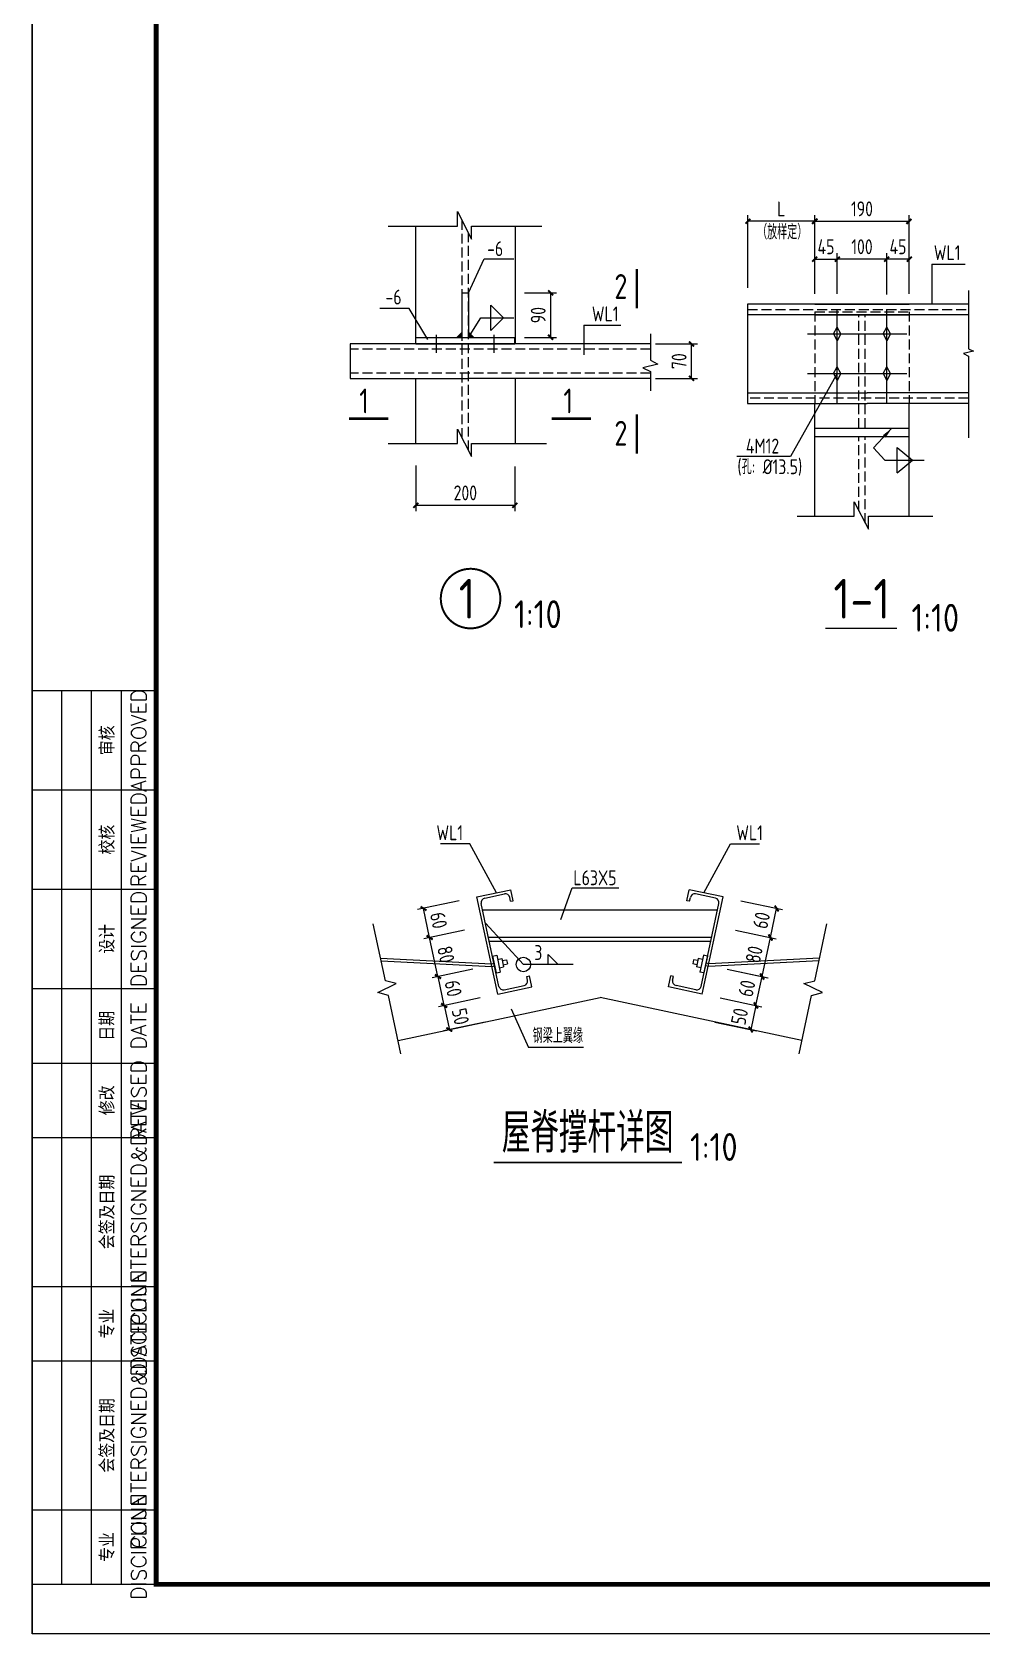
# Model space of a CAD drawing. Header units: millimetres. Extents: x 865974 to 875117, y 41124 to 44891.
# Drawn here: x 870760 to 870951.3, y 41123.6 to 41446.3 of the extents above; entities that cross this region are included whole.
import ezdxf
from ezdxf.enums import TextEntityAlignment as Align

# ---------------------------------------------------------------- set-up
doc = ezdxf.new("R2010")
doc.units = ezdxf.units.MM
doc.header["$LTSCALE"] = 1000
doc.header["$MEASUREMENT"] = 0
for name, pattern in [('DASH', [0.35, 0.25, -0.1]), ('DASHED', [117.236842, 78.157895, -39.078947]), ('DOTE', [2.42, 2, -0.2, 0.02, -0.2])]:
    doc.linetypes.add(name, pattern=pattern)
for name, color, linetype, lineweight in [('1', 4, 'Continuous', 70), ('D3', 62, 'Continuous', 9), ('LZ', 64, 'Continuous', 9), ('数字', 3, 'Continuous', 9)]:
    doc.layers.add(name, color=color, linetype=linetype, lineweight=lineweight)
for name, color, linetype in [('D1', 112, 'Continuous'), ('D2', 6, 'Continuous'), ('DIM', 7, 'Continuous'), ('DOTE', 1, 'DOTE'), ('GJ', 6, 'Continuous'), ('PUB_DIM', 3, 'Continuous'), ('THIN', 7, 'Continuous'), ('文字', 7, 'Continuous'), ('桩', 6, 'Continuous')]:
    doc.layers.add(name, color=color, linetype=linetype)
doc.styles.add('ECEC_TK', font='txt_l.shx', dxfattribs={"bigfont": 'hztxt_l.shx'})
doc.styles.add('GBHZ', font='gbenor.shx', dxfattribs={"width": 0.9, "bigfont": 'gbcbig.shx'})
doc.dimstyles.new('Y10', dxfattribs={"dimscale": 0, "dimtxt": 3, "dimasz": 0.01, "dimexe": 1.2, "dimexo": 1, "dimgap": 1, "dimtad": 1, "dimdec": 0, "dimlfac": 10, "dimzin": 0, "dimdsep": 46, "dimtxsty": 'GBHZ', "dimblk1": 'DX', "dimblk2": 'DX', "dimsah": 1, "dimcen": 0.09, "dimdle": 1, "dimadec": 0, "dimazin": 0, "dimtfac": 1, "dimtdec": 0, "dimtix": 1, "dimtmove": 2, "dimatfit": 3, "dimldrblk": 'DX', "dimfxl": 0, "dimtolj": 1, "dimtzin": 0, "dimarcsym": 0})

# ---------------------------------------------------------------- blocks, each defined once
blk = doc.blocks.new('DX')
at = {"color": 0, "linetype": 'ByBlock', "const_width": 40}
blk.add_lwpolyline([(-54, -51), (46, 49)], dxfattribs=at)
blk = doc.blocks.new('*D244')
at = {"layer": 'Defpoints', "color": 0, "linetype": 'ByBlock', "transparency": 16777216}
for p in [(870936.66, 41408.15), (870917.66, 41394.57), (870936.66, 41394.57)]:
    blk.add_point(p, dxfattribs=at)
at = {"layer": 'DIM', "color": 0, "linetype": 'ByBlock', "lineweight": -2, "transparency": 16777216}
for p, q in [((870917.66, 41395.57), (870917.66, 41409.35)), ((870917.67, 41408.15), (870936.65, 41408.15)), ((870936.66, 41395.57), (870936.66, 41409.35))]:
    blk.add_line(p, q, dxfattribs=at)
at = {"layer": 'DIM', "color": 0, "linetype": 'ByBlock', "lineweight": -2, "transparency": 16777216, "xscale": 0.01, "yscale": 0.01, "zscale": 0.01, "rotation": 180}
blk.add_blockref('DX', (870917.66, 41408.15), dxfattribs=at)
at = {"layer": 'DIM', "color": 0, "linetype": 'ByBlock', "lineweight": -2, "transparency": 16777216, "xscale": 0.01, "yscale": 0.01, "zscale": 0.01}
blk.add_blockref('DX', (870936.66, 41408.15), dxfattribs=at)
at = {"layer": 'DIM', "color": 0, "linetype": 'ByBlock', "transparency": 16777216, "insert": (870927.16, 41410.65), "char_height": 3, "attachment_point": 5, "style": 'GBHZ'}
blk.add_mtext('\\A1;190', dxfattribs=at)
blk = doc.blocks.new('*D245')
at = {"layer": 'Defpoints', "color": 0, "linetype": 'ByBlock', "transparency": 16777216}
for p in [(870932.16, 41400.52), (870932.16, 41392.57), (870936.66, 41392.57)]:
    blk.add_point(p, dxfattribs=at)
at = {"layer": 'DIM', "color": 0, "linetype": 'ByBlock', "lineweight": -2, "transparency": 16777216}
for p, q in [((870932.16, 41393.57), (870932.16, 41401.72)), ((870936.66, 41393.57), (870936.66, 41401.72)), ((870932.15, 41400.52), (870932.14, 41400.52)), ((870936.66, 41400.52), (870932.16, 41400.52)), ((870936.67, 41400.52), (870936.68, 41400.52))]:
    blk.add_line(p, q, dxfattribs=at)
at = {"layer": 'DIM', "color": 0, "linetype": 'ByBlock', "lineweight": -2, "transparency": 16777216, "xscale": 0.01, "yscale": 0.01, "zscale": 0.01}
blk.add_blockref('DX', (870932.16, 41400.52), dxfattribs=at)
at = {"layer": 'DIM', "color": 0, "linetype": 'ByBlock', "lineweight": -2, "transparency": 16777216, "xscale": 0.01, "yscale": 0.01, "zscale": 0.01, "rotation": 180}
blk.add_blockref('DX', (870936.66, 41400.52), dxfattribs=at)
at = {"layer": 'DIM', "color": 0, "linetype": 'ByBlock', "transparency": 16777216, "insert": (870934.41, 41403.02), "char_height": 3, "attachment_point": 5, "style": 'GBHZ'}
blk.add_mtext('\\A1;45', dxfattribs=at)
blk = doc.blocks.new('*D246')
at = {"layer": 'Defpoints', "color": 0, "linetype": 'ByBlock', "transparency": 16777216}
for p in [(870922.16, 41400.52), (870922.16, 41392.57), (870932.16, 41392.42)]:
    blk.add_point(p, dxfattribs=at)
at = {"layer": 'DIM', "color": 0, "linetype": 'ByBlock', "lineweight": -2, "transparency": 16777216}
for p, q in [((870922.16, 41393.57), (870922.16, 41401.72)), ((870932.16, 41393.42), (870932.16, 41401.72)), ((870932.15, 41400.52), (870922.17, 41400.52))]:
    blk.add_line(p, q, dxfattribs=at)
at = {"layer": 'DIM', "color": 0, "linetype": 'ByBlock', "lineweight": -2, "transparency": 16777216, "xscale": 0.01, "yscale": 0.01, "zscale": 0.01, "rotation": 180}
blk.add_blockref('DX', (870922.16, 41400.52), dxfattribs=at)
at = {"layer": 'DIM', "color": 0, "linetype": 'ByBlock', "lineweight": -2, "transparency": 16777216, "xscale": 0.01, "yscale": 0.01, "zscale": 0.01}
blk.add_blockref('DX', (870932.16, 41400.52), dxfattribs=at)
at = {"layer": 'DIM', "color": 0, "linetype": 'ByBlock', "transparency": 16777216, "insert": (870927.16, 41403.02), "char_height": 3, "attachment_point": 5, "style": 'GBHZ'}
blk.add_mtext('\\A1;100', dxfattribs=at)
blk = doc.blocks.new('*D247')
at = {"layer": 'Defpoints', "color": 0, "linetype": 'ByBlock', "transparency": 16777216}
for p in [(870922.16, 41400.52), (870917.66, 41392.57), (870922.16, 41392.57)]:
    blk.add_point(p, dxfattribs=at)
at = {"layer": 'DIM', "color": 0, "linetype": 'ByBlock', "lineweight": -2, "transparency": 16777216}
for p, q in [((870917.66, 41393.57), (870917.66, 41401.72)), ((870922.16, 41393.57), (870922.16, 41401.72)), ((870917.65, 41400.52), (870917.64, 41400.52)), ((870917.66, 41400.52), (870922.16, 41400.52)), ((870922.17, 41400.52), (870922.18, 41400.52))]:
    blk.add_line(p, q, dxfattribs=at)
at = {"layer": 'DIM', "color": 0, "linetype": 'ByBlock', "lineweight": -2, "transparency": 16777216, "xscale": 0.01, "yscale": 0.01, "zscale": 0.01}
blk.add_blockref('DX', (870917.66, 41400.52), dxfattribs=at)
at = {"layer": 'DIM', "color": 0, "linetype": 'ByBlock', "lineweight": -2, "transparency": 16777216, "xscale": 0.01, "yscale": 0.01, "zscale": 0.01, "rotation": 180}
blk.add_blockref('DX', (870922.16, 41400.52), dxfattribs=at)
at = {"layer": 'DIM', "color": 0, "linetype": 'ByBlock', "transparency": 16777216, "insert": (870919.91, 41403.02), "char_height": 3, "attachment_point": 5, "style": 'GBHZ'}
blk.add_mtext('\\A1;45', dxfattribs=at)
blk = doc.blocks.new('*D252')
at = {"layer": 'Defpoints', "color": 0, "linetype": 'ByBlock', "transparency": 16777216}
for p in [(870904.14, 41408.15), (870917.66, 41398.97), (870904.14, 41393.73)]:
    blk.add_point(p, dxfattribs=at)
at = {"layer": 'DIM', "color": 0, "linetype": 'ByBlock', "lineweight": -2, "transparency": 16777216}
for p, q in [((870904.14, 41394.73), (870904.14, 41409.35)), ((870917.65, 41408.15), (870904.15, 41408.15)), ((870917.66, 41399.97), (870917.66, 41409.35))]:
    blk.add_line(p, q, dxfattribs=at)
at = {"layer": 'DIM', "color": 0, "linetype": 'ByBlock', "lineweight": -2, "transparency": 16777216, "xscale": 0.01, "yscale": 0.01, "zscale": 0.01, "rotation": 180}
blk.add_blockref('DX', (870904.14, 41408.15), dxfattribs=at)
at = {"layer": 'DIM', "color": 0, "linetype": 'ByBlock', "lineweight": -2, "transparency": 16777216, "xscale": 0.01, "yscale": 0.01, "zscale": 0.01}
blk.add_blockref('DX', (870917.66, 41408.15), dxfattribs=at)
at = {"layer": 'DIM', "color": 0, "linetype": 'ByBlock', "transparency": 16777216, "insert": (870910.9, 41410.65), "char_height": 3, "attachment_point": 5, "style": 'GBHZ'}
blk.add_mtext('\\A1;L', dxfattribs=at)
blk = doc.blocks.new('*D242')
at = {"layer": 'Defpoints', "color": 0, "linetype": 'ByBlock', "transparency": 16777216}
for p in [(870884.54, 41383.47), (870892.82, 41383.47), (870884.54, 41376.47)]:
    blk.add_point(p, dxfattribs=at)
at = {"layer": 'DIM', "color": 0, "linetype": 'ByBlock', "lineweight": -2, "transparency": 16777216}
for p, q in [((870885.54, 41383.47), (870894.02, 41383.47)), ((870892.82, 41376.48), (870892.82, 41383.46)), ((870885.54, 41376.47), (870894.02, 41376.47))]:
    blk.add_line(p, q, dxfattribs=at)
at = {"layer": 'DIM', "color": 0, "linetype": 'ByBlock', "lineweight": -2, "transparency": 16777216, "xscale": 0.01, "yscale": 0.01, "zscale": 0.01}
for p, rotation in [((870892.82, 41383.47), 90), ((870892.82, 41376.47), 270)]:
    blk.add_blockref('DX', p, dxfattribs=dict(at, rotation=rotation))
at = {"layer": 'DIM', "color": 0, "linetype": 'ByBlock', "transparency": 16777216, "insert": (870890.32, 41379.97), "char_height": 3, "attachment_point": 5, "rotation": 90, "style": 'GBHZ'}
blk.add_mtext('\\A1;70', dxfattribs=at)
blk = doc.blocks.new('*D243')
at = {"layer": 'Defpoints', "color": 0, "linetype": 'ByBlock', "transparency": 16777216}
for p in [(870858.18, 41393.76), (870858.18, 41384.75), (870864.44, 41384.75)]:
    blk.add_point(p, dxfattribs=at)
at = {"layer": 'DIM', "color": 0, "linetype": 'ByBlock', "lineweight": -2, "transparency": 16777216}
for p, q in [((870859.18, 41393.76), (870865.64, 41393.76)), ((870864.44, 41393.75), (870864.44, 41384.76)), ((870859.18, 41384.75), (870865.64, 41384.75))]:
    blk.add_line(p, q, dxfattribs=at)
at = {"layer": 'DIM', "color": 0, "linetype": 'ByBlock', "lineweight": -2, "transparency": 16777216, "xscale": 0.01, "yscale": 0.01, "zscale": 0.01}
for p, rotation in [((870864.44, 41393.76), 90), ((870864.44, 41384.75), 270)]:
    blk.add_blockref('DX', p, dxfattribs=dict(at, rotation=rotation))
at = {"layer": 'DIM', "color": 0, "linetype": 'ByBlock', "transparency": 16777216, "insert": (870861.94, 41389.25), "char_height": 3, "attachment_point": 5, "rotation": 90, "style": 'GBHZ'}
blk.add_mtext('\\A1;90', dxfattribs=at)
blk = doc.blocks.new('*D232')
at = {"layer": 'Defpoints', "color": 0, "linetype": 'ByBlock', "transparency": 16777216}
for p in [(870837.26, 41359.99), (870857.26, 41359.77), (870857.26, 41350.94)]:
    blk.add_point(p, dxfattribs=at)
at = {"layer": 'DIM', "color": 0, "linetype": 'ByBlock', "lineweight": -2, "transparency": 16777216}
for p, q in [((870837.26, 41358.99), (870837.26, 41349.74)), ((870857.26, 41358.77), (870857.26, 41349.74)), ((870837.27, 41350.94), (870857.25, 41350.94))]:
    blk.add_line(p, q, dxfattribs=at)
at = {"layer": 'DIM', "color": 0, "linetype": 'ByBlock', "lineweight": -2, "transparency": 16777216, "xscale": 0.01, "yscale": 0.01, "zscale": 0.01, "rotation": 180}
blk.add_blockref('DX', (870837.26, 41350.94), dxfattribs=at)
at = {"layer": 'DIM', "color": 0, "linetype": 'ByBlock', "lineweight": -2, "transparency": 16777216, "xscale": 0.01, "yscale": 0.01, "zscale": 0.01}
blk.add_blockref('DX', (870857.26, 41350.94), dxfattribs=at)
at = {"layer": 'DIM', "color": 0, "linetype": 'ByBlock', "transparency": 16777216, "insert": (870847.26, 41353.44), "char_height": 3, "attachment_point": 5, "style": 'GBHZ'}
blk.add_mtext('\\A1;200', dxfattribs=at)
blk = doc.blocks.new('*D507')
at = {"layer": 'Defpoints', "color": 0, "linetype": 'ByBlock', "transparency": 16777216}
for p in [(870841.76, 41256.03), (870849.78, 41257.74), (870851.21, 41251.95)]:
    blk.add_point(p, dxfattribs=at)
at = {"layer": 'DIM', "color": 0, "linetype": 'ByBlock', "lineweight": -2, "transparency": 16777216}
for p, q in [((870848.8, 41257.53), (870840.59, 41255.78)), ((870843, 41250.21), (870841.77, 41256.02)), ((870850.23, 41251.74), (870841.83, 41249.95))]:
    blk.add_line(p, q, dxfattribs=at)
at = {"layer": 'DIM', "color": 0, "linetype": 'ByBlock', "lineweight": -2, "transparency": 16777216, "xscale": 0.01, "yscale": 0.01, "zscale": 0.01}
for p, rotation in [((870841.76, 41256.03), 102.0171866415688), ((870843, 41250.2), 282.0171866415687)]:
    blk.add_blockref('DX', p, dxfattribs=dict(at, rotation=rotation))
at = {"layer": 'DIM', "color": 0, "linetype": 'ByBlock', "transparency": 16777216, "insert": (870844.83, 41253.64), "char_height": 3, "attachment_point": 5, "rotation": 282.0172, "style": 'GBHZ'}
blk.add_mtext('\\A1;60', dxfattribs=at)
blk = doc.blocks.new('*D508')
at = {"layer": 'Defpoints', "color": 0, "linetype": 'ByBlock', "transparency": 16777216}
for p in [(870848.07, 41265.59), (870840.07, 41263.89), (870849.78, 41257.74)]:
    blk.add_point(p, dxfattribs=at)
at = {"layer": 'DIM', "color": 0, "linetype": 'ByBlock', "lineweight": -2, "transparency": 16777216}
for p, q in [((870847.09, 41265.39), (870838.89, 41263.64)), ((870841.74, 41256.04), (870840.07, 41263.88)), ((870848.8, 41257.53), (870840.57, 41255.78))]:
    blk.add_line(p, q, dxfattribs=at)
at = {"layer": 'DIM', "color": 0, "linetype": 'ByBlock', "lineweight": -2, "transparency": 16777216, "xscale": 0.01, "yscale": 0.01, "zscale": 0.01}
for p, rotation in [((870840.07, 41263.89), 102.0171866415688), ((870841.74, 41256.03), 282.0171866415687)]:
    blk.add_blockref('DX', p, dxfattribs=dict(at, rotation=rotation))
at = {"layer": 'DIM', "color": 0, "linetype": 'ByBlock', "transparency": 16777216, "insert": (870843.35, 41260.48), "char_height": 3, "attachment_point": 5, "rotation": 282.0172, "style": 'GBHZ'}
blk.add_mtext('\\A1;80', dxfattribs=at)
blk = doc.blocks.new('*D509')
at = {"layer": 'Defpoints', "color": 0, "linetype": 'ByBlock', "transparency": 16777216}
for p in [(870838.82, 41269.76), (870847.02, 41271.51), (870848.07, 41265.59)]:
    blk.add_point(p, dxfattribs=at)
at = {"layer": 'DIM', "color": 0, "linetype": 'ByBlock', "lineweight": -2, "transparency": 16777216}
for p, q in [((870846.05, 41271.3), (870837.64, 41269.51)), ((870840.07, 41263.9), (870838.82, 41269.75)), ((870847.09, 41265.39), (870838.89, 41263.64))]:
    blk.add_line(p, q, dxfattribs=at)
at = {"layer": 'DIM', "color": 0, "linetype": 'ByBlock', "lineweight": -2, "transparency": 16777216, "xscale": 0.01, "yscale": 0.01, "zscale": 0.01}
for p, rotation in [((870838.82, 41269.76), 102.0171866415688), ((870840.07, 41263.89), 282.0171866415687)]:
    blk.add_blockref('DX', p, dxfattribs=dict(at, rotation=rotation))
at = {"layer": 'DIM', "color": 0, "linetype": 'ByBlock', "transparency": 16777216, "insert": (870841.89, 41267.35), "char_height": 3, "attachment_point": 5, "rotation": 282.0172, "style": 'GBHZ'}
blk.add_mtext('\\A1;60', dxfattribs=at)
blk = doc.blocks.new('*D510')
at = {"layer": 'Defpoints', "color": 0, "linetype": 'ByBlock', "transparency": 16777216}
for p in [(870851.21, 41251.95), (870852.25, 41247.06), (870844.05, 41245.31)]:
    blk.add_point(p, dxfattribs=at)
at = {"layer": 'DIM', "color": 0, "linetype": 'ByBlock', "lineweight": -2, "transparency": 16777216}
for p, q in [((870850.23, 41251.74), (870841.83, 41249.95)), ((870843.01, 41250.19), (870844.04, 41245.32)), ((870851.27, 41246.85), (870842.87, 41245.06))]:
    blk.add_line(p, q, dxfattribs=at)
at = {"layer": 'DIM', "color": 0, "linetype": 'ByBlock', "lineweight": -2, "transparency": 16777216, "xscale": 0.01, "yscale": 0.01, "zscale": 0.01}
for p, rotation in [((870843, 41250.2), 102.0171866415688), ((870844.05, 41245.31), 282.0171866415687)]:
    blk.add_blockref('DX', p, dxfattribs=dict(at, rotation=rotation))
at = {"layer": 'DIM', "color": 0, "linetype": 'ByBlock', "transparency": 16777216, "insert": (870846.28, 41247.98), "char_height": 3, "attachment_point": 5, "rotation": 282.0172, "style": 'GBHZ'}
blk.add_mtext('\\A1;50', dxfattribs=at)
blk = doc.blocks.new('*D511')
at = {"layer": 'Defpoints', "color": 0, "linetype": 'ByBlock', "transparency": 16777216}
for p in [(870899.01, 41257.74), (870907.03, 41256.03), (870897.58, 41251.95)]:
    blk.add_point(p, dxfattribs=at)
at = {"layer": 'DIM', "color": 0, "linetype": 'ByBlock', "lineweight": -2, "transparency": 16777216}
for p, q in [((870899.99, 41257.53), (870908.2, 41255.78)), ((870905.79, 41250.21), (870907.03, 41256.02)), ((870898.56, 41251.74), (870906.96, 41249.95))]:
    blk.add_line(p, q, dxfattribs=at)
at = {"layer": 'DIM', "color": 0, "linetype": 'ByBlock', "lineweight": -2, "transparency": 16777216, "xscale": 0.01, "yscale": 0.01, "zscale": 0.01}
for p, rotation in [((870907.03, 41256.03), 77.98281336494445), ((870905.79, 41250.2), 257.9828133649444)]:
    blk.add_blockref('DX', p, dxfattribs=dict(at, rotation=rotation))
at = {"layer": 'DIM', "color": 0, "linetype": 'ByBlock', "transparency": 16777216, "insert": (870903.96, 41253.64), "char_height": 3, "attachment_point": 5, "rotation": 77.9828, "style": 'GBHZ'}
blk.add_mtext('\\A1;60', dxfattribs=at)
blk = doc.blocks.new('*D512')
at = {"layer": 'Defpoints', "color": 0, "linetype": 'ByBlock', "transparency": 16777216}
for p in [(870900.72, 41265.59), (870908.73, 41263.89), (870899.01, 41257.74)]:
    blk.add_point(p, dxfattribs=at)
at = {"layer": 'DIM', "color": 0, "linetype": 'ByBlock', "lineweight": -2, "transparency": 16777216}
for p, q in [((870901.7, 41265.39), (870909.9, 41263.64)), ((870907.05, 41256.04), (870908.72, 41263.88)), ((870899.99, 41257.53), (870908.23, 41255.78))]:
    blk.add_line(p, q, dxfattribs=at)
at = {"layer": 'DIM', "color": 0, "linetype": 'ByBlock', "lineweight": -2, "transparency": 16777216, "xscale": 0.01, "yscale": 0.01, "zscale": 0.01}
for p, rotation in [((870908.73, 41263.89), 77.98281336494445), ((870907.05, 41256.03), 257.9828133649444)]:
    blk.add_blockref('DX', p, dxfattribs=dict(at, rotation=rotation))
at = {"layer": 'DIM', "color": 0, "linetype": 'ByBlock', "transparency": 16777216, "insert": (870905.44, 41260.48), "char_height": 3, "attachment_point": 5, "rotation": 77.9828, "style": 'GBHZ'}
blk.add_mtext('\\A1;80', dxfattribs=at)
blk = doc.blocks.new('*D513')
at = {"layer": 'Defpoints', "color": 0, "linetype": 'ByBlock', "transparency": 16777216}
for p in [(870901.77, 41271.51), (870909.98, 41269.76), (870900.72, 41265.59)]:
    blk.add_point(p, dxfattribs=at)
at = {"layer": 'DIM', "color": 0, "linetype": 'ByBlock', "lineweight": -2, "transparency": 16777216}
for p, q in [((870902.75, 41271.3), (870911.15, 41269.51)), ((870908.73, 41263.9), (870909.97, 41269.75)), ((870901.7, 41265.39), (870909.9, 41263.64))]:
    blk.add_line(p, q, dxfattribs=at)
at = {"layer": 'DIM', "color": 0, "linetype": 'ByBlock', "lineweight": -2, "transparency": 16777216, "xscale": 0.01, "yscale": 0.01, "zscale": 0.01}
for p, rotation in [((870909.98, 41269.76), 77.98281336494445), ((870908.73, 41263.89), 257.9828133649444)]:
    blk.add_blockref('DX', p, dxfattribs=dict(at, rotation=rotation))
at = {"layer": 'DIM', "color": 0, "linetype": 'ByBlock', "transparency": 16777216, "insert": (870906.91, 41267.35), "char_height": 3, "attachment_point": 5, "rotation": 77.9828, "style": 'GBHZ'}
blk.add_mtext('\\A1;60', dxfattribs=at)
blk = doc.blocks.new('*D514')
at = {"layer": 'Defpoints', "color": 0, "linetype": 'ByBlock', "transparency": 16777216}
for p in [(870897.58, 41251.95), (870896.54, 41247.06), (870904.75, 41245.31)]:
    blk.add_point(p, dxfattribs=at)
at = {"layer": 'DIM', "color": 0, "linetype": 'ByBlock', "lineweight": -2, "transparency": 16777216}
for p, q in [((870898.56, 41251.74), (870906.96, 41249.95)), ((870905.79, 41250.19), (870904.75, 41245.32)), ((870897.52, 41246.85), (870905.92, 41245.06))]:
    blk.add_line(p, q, dxfattribs=at)
at = {"layer": 'DIM', "color": 0, "linetype": 'ByBlock', "lineweight": -2, "transparency": 16777216, "xscale": 0.01, "yscale": 0.01, "zscale": 0.01}
for p, rotation in [((870905.79, 41250.2), 77.98281336494445), ((870904.75, 41245.31), 257.9828133649444)]:
    blk.add_blockref('DX', p, dxfattribs=dict(at, rotation=rotation))
at = {"layer": 'DIM', "color": 0, "linetype": 'ByBlock', "transparency": 16777216, "insert": (870902.51, 41247.98), "char_height": 3, "attachment_point": 5, "rotation": 77.9828, "style": 'GBHZ'}
blk.add_mtext('\\A1;50', dxfattribs=at)

msp = doc.modelspace()

# ---------------------------------------------------------------- linework, layer by layer
for p, q in [((870759.98, 41123.604), (870759.98, 41717.604)), ((870759.98, 41717.604), (870759.98, 41123.604)), ((870765.98, 41133.604), (870765.98, 41313.604)), ((870771.98, 41133.604), (870771.98, 41313.604)), ((870777.98, 41133.604), (870777.98, 41313.604)), ((870759.98, 41293.604), (870784.98, 41293.604)), ((870759.98, 41273.604), (870784.98, 41273.604)), ((870759.98, 41253.604), (870784.98, 41253.604)), ((870759.98, 41238.604), (870784.98, 41238.604)), ((870759.98, 41223.604), (870784.98, 41223.604)), ((870759.98, 41193.604), (870784.98, 41193.604)), ((870759.98, 41178.604), (870784.98, 41178.604)), ((870759.98, 41148.604), (870784.98, 41148.604)), ((871600.98, 41123.604), (870759.98, 41123.604))]:
    msp.add_line(p, q)
at = {"color": 251}
for p, q in [((870848.152, 41282.744), (870842.253, 41282.744)), ((870853.519, 41272.889), (870848.152, 41282.744)), ((870895.275, 41272.889), (870900.642, 41282.744)), ((870900.642, 41282.744), (870906.541, 41282.744)), ((870858.954, 41258.455), (870851.318, 41266.751)), ((870865.954, 41258.455), (870863.954, 41260.455)), ((870863.954, 41258.455), (870863.954, 41260.455)), ((870868.954, 41258.455), (870858.954, 41258.455)), ((870833.717, 41243.113), (870874.397, 41251.773)), ((870856.473, 41249.49), (870859.991, 41241.734)), ((870915.076, 41243.113), (870874.397, 41251.773)), ((870871.086, 41241.734), (870859.991, 41241.734))]:
    msp.add_line(p, q, dxfattribs=at)
at = {"color": 0, "const_width": 1}
msp.add_lwpolyline([(871590.98, 41133.604), (870784.98, 41133.604), (870784.98, 41707.604), (871590.98, 41707.604)], close=True, dxfattribs=at)
at = {"linetype": 'ByBlock', "ltscale": 0.5, "const_width": 0.4}
msp.add_lwpolyline([(870842.313, 41332.157, 1), (870854.313, 41332.157, 1)], format="xyb", close=True, dxfattribs=at)
msp.add_lwpolyline([(870759.98, 41313.604), (870759.98, 41133.604), (870784.98, 41133.604), (870784.98, 41313.604)], close=True)
at = {"color": 251}
msp.add_circle((870858.954, 41258.455), 1.456, dxfattribs=at)
at = {"layer": '1', "color": 2, "const_width": 0.48}
for points in [[(870881.804, 41390.618), (870881.804, 41398.54)], [(870881.804, 41361.344), (870881.804, 41369.266)], [(870823.81, 41368.391), (870831.732, 41368.391)], [(870864.675, 41368.391), (870872.597, 41368.391)]]:
    msp.add_lwpolyline(points, dxfattribs=at)
at = {"layer": 'D1', "color": 251}
for p, q in [((870845.658, 41410.126), (870848.534, 41404.576)), ((870845.658, 41407.194), (870845.658, 41410.126)), ((870831.732, 41407.194), (870845.658, 41407.194)), ((870848.534, 41407.194), (870862.641, 41407.194)), ((870848.534, 41404.576), (870848.534, 41407.194)), ((870850.356, 41388.714), (870857.037, 41388.714)), ((870852.386, 41391.284), (870854.955, 41388.714)), ((870852.386, 41386.145), (870852.386, 41391.284)), ((870852.386, 41386.145), (870854.955, 41388.714)), ((870922.16, 41377.467), (870912.748, 41360.751)), ((870845.658, 41363.378), (870845.658, 41366.31)), ((870845.658, 41366.31), (870848.534, 41360.76)), ((870831.732, 41363.378), (870845.658, 41363.378)), ((870848.534, 41363.378), (870863.641, 41363.378)), ((870848.534, 41360.76), (870848.534, 41363.378)), ((870934.254, 41362.588), (870937.323, 41360.018)), ((870912.748, 41360.751), (870901.925, 41360.751)), ((870931.794, 41360.018), (870939.705, 41360.018)), ((870934.254, 41357.449), (870937.323, 41360.018)), ((870925.574, 41348.736), (870925.574, 41351.668)), ((870925.574, 41351.668), (870928.45, 41346.118)), ((870914.118, 41348.736), (870925.574, 41348.736)), ((870928.45, 41346.118), (870928.45, 41348.736)), ((870928.45, 41348.736), (870941.403, 41348.736))]:
    msp.add_line(p, q, dxfattribs=at)
at = {"layer": 'D2'}
for p, q in [((870837.262, 41383.469), (870837.262, 41407.194)), ((870857.369, 41383.469), (870857.369, 41407.194)), ((870846.62, 41393.756), (870847.904, 41393.756)), ((870846.62, 41384.753), (870846.62, 41393.756)), ((870847.904, 41393.756), (870847.904, 41384.753)), ((870948.628, 41391.424), (870904.13, 41391.424)), ((870917.663, 41391.424), (870936.663, 41391.424)), ((870948.628, 41389.283), (870904.13, 41389.283)), ((870884.544, 41383.469), (870824.059, 41383.469)), ((870837.262, 41384.753), (870857.262, 41384.753)), ((870837.262, 41383.469), (870837.262, 41384.753)), ((870837.262, 41383.469), (870857.262, 41383.469)), ((870857.262, 41383.469), (870857.262, 41384.753)), ((870824.059, 41376.47), (870847.904, 41376.47)), ((870837.262, 41363.378), (870837.262, 41376.47)), ((870884.544, 41376.47), (870847.904, 41376.47)), ((870857.369, 41363.378), (870857.369, 41376.47)), ((870904.13, 41373.611), (870928.233, 41373.611)), ((870948.628, 41373.611), (870928.233, 41373.611)), ((870904.13, 41371.47), (870928.233, 41371.47)), ((870917.663, 41348.736), (870917.663, 41371.47)), ((870948.628, 41371.47), (870928.233, 41371.47)), ((870936.663, 41348.736), (870936.663, 41371.47)), ((870917.663, 41366.47), (870936.663, 41366.47)), ((870917.663, 41364.831), (870936.663, 41364.831)), ((870849.607, 41272.056), (870856.452, 41273.513)), ((870853.794, 41252.499), (870849.607, 41272.056)), ((870851.159, 41271.804), (870855.138, 41272.651)), ((870856.923, 41271.302), (870856.452, 41273.513)), ((870891.871, 41271.302), (870892.341, 41273.513)), ((870899.186, 41272.056), (870892.341, 41273.513)), ((870897.635, 41271.804), (870893.655, 41272.651)), ((870894.999, 41252.499), (870899.186, 41272.056)), ((870854.04, 41254.049), (870850.465, 41270.734)), ((870850.738, 41269.461), (870898.056, 41269.461)), ((870856.372, 41271.185), (870856.207, 41271.957)), ((870856.372, 41271.185), (870856.923, 41271.302)), ((870892.422, 41271.185), (870891.871, 41271.302)), ((870892.422, 41271.185), (870892.586, 41271.957)), ((870894.753, 41254.049), (870898.329, 41270.734)), ((870851.916, 41263.961), (870896.877, 41263.961)), ((870852.088, 41263.161), (870896.706, 41263.161)), ((870830.183, 41259.714), (870852.517, 41258.577)), ((870830.289, 41259.218), (870852.579, 41258.079)), ((870852.739, 41260.138), (870853.585, 41260.318)), ((870853.585, 41260.318), (870854.306, 41256.932)), ((870853.766, 41259.472), (870854.612, 41259.652)), ((870854.612, 41259.652), (870854.972, 41257.959)), ((870854.702, 41259.229), (870855.549, 41259.409)), ((870855.549, 41259.409), (870855.729, 41258.562)), ((870893.245, 41259.409), (870893.064, 41258.562)), ((870894.091, 41259.229), (870893.245, 41259.409)), ((870894.181, 41259.652), (870893.821, 41257.959)), ((870895.028, 41259.472), (870894.181, 41259.652)), ((870895.208, 41260.318), (870894.487, 41256.932)), ((870896.054, 41260.138), (870895.208, 41260.318)), ((870918.505, 41259.218), (870896.214, 41258.079)), ((870918.61, 41259.714), (870896.276, 41258.577)), ((870852.517, 41258.577), (870853.047, 41258.689)), ((870852.579, 41258.079), (870853.151, 41258.2)), ((870853.46, 41256.752), (870854.306, 41256.932)), ((870854.126, 41257.779), (870854.972, 41257.959)), ((870854.882, 41258.382), (870855.729, 41258.562)), ((870859.618, 41256.043), (870860.17, 41256.161)), ((870859.783, 41255.272), (870859.618, 41256.043)), ((870860.639, 41253.956), (870860.17, 41256.161)), ((870888.154, 41253.956), (870888.624, 41256.161)), ((870889.175, 41256.043), (870888.624, 41256.161)), ((870889.011, 41255.272), (870889.175, 41256.043)), ((870893.911, 41258.382), (870893.064, 41258.562)), ((870894.667, 41257.779), (870893.821, 41257.959)), ((870895.334, 41256.752), (870894.487, 41256.932)), ((870896.214, 41258.079), (870895.642, 41258.2)), ((870896.276, 41258.577), (870895.746, 41258.689)), ((870853.794, 41252.499), (870860.639, 41253.956)), ((870855.109, 41253.355), (870859.089, 41254.202)), ((870894.999, 41252.499), (870888.154, 41253.956)), ((870893.684, 41253.355), (870889.705, 41254.202))]:
    msp.add_line(p, q, dxfattribs=at)
at = {"layer": 'D2', "linetype": 'Continuous'}
for p, q in [((870904.13, 41391.424), (870904.13, 41371.47)), ((870841.481, 41381.649), (870841.481, 41385.289)), ((870853.043, 41381.649), (870853.043, 41385.289))]:
    msp.add_line(p, q, dxfattribs=at)
at = {"layer": 'D2', "linetype": 'DASHED'}
msp.add_line((870917.663, 41389.283), (870936.663, 41389.283), dxfattribs=at)
at = {"layer": 'D2'}
for centre, start, end in [((870855.326, 41271.769), 12.01719, 102.01719), ((870893.468, 41271.769), 77.98281, 167.98281), ((870851.347, 41270.922), 102.01719, 192.01719), ((870897.447, 41270.922), 347.98281, 77.98281), ((870854.922, 41254.237), 192.01719, 282.01719), ((870858.901, 41255.084), 282.01719, 12.01719), ((870889.892, 41255.084), 167.98281, 257.98281), ((870893.872, 41254.237), 257.98281, 347.98281)]:
    msp.add_arc(centre, 0.902, start, end, dxfattribs=at)
at = {"layer": 'D3', "color": 251}
for p, q in [((870847.904, 41393.756), (870851.071, 41400.569)), ((870851.071, 41400.569), (870856.998, 41400.569)), ((870941.206, 41399.534), (870941.206, 41391.424)), ((870941.206, 41399.534), (870947.939, 41399.534)), ((870835.97, 41390.55), (870830.016, 41390.55)), ((870839.732, 41384.325), (870835.97, 41390.55)), ((870847.904, 41384.753), (870850.356, 41388.714)), ((870871.099, 41387.216), (870871.099, 41381.274)), ((870871.099, 41387.216), (870878.561, 41387.216)), ((870929.502, 41362.488), (870933.173, 41366.47)), ((870929.502, 41362.488), (870931.794, 41360.018)), ((870934.254, 41357.449), (870934.254, 41362.588)), ((870866.499, 41267.486, -5), (870868.772, 41273.894)), ((870868.772, 41273.894), (870878.191, 41273.893))]:
    msp.add_line(p, q, dxfattribs=at)
at = {"layer": 'D3'}
for p, q in [((870845.549, 41384.753), (870846.62, 41385.824)), ((870848.975, 41384.753), (870847.904, 41385.824))]:
    msp.add_line(p, q, dxfattribs=at)
for points in [[(870845.549, 41384.753), (870846.62, 41384.753), (870846.62, 41385.824), (870846.62, 41384.753)], [(870848.975, 41384.753), (870847.904, 41384.753), (870847.904, 41385.824), (870847.904, 41384.753)]]:
    msp.add_solid(points, dxfattribs=at)
at = {"layer": 'D3', "color": 251}
msp.add_solid([(870931.909, 41364.578), (870933.173, 41366.47), (870931.909, 41364.578), (870931.361, 41365.058)], dxfattribs=at)
at = {"layer": 'DOTE', "linetype": 'DOTE', "ltscale": 0.01}
for p, q in [((870922.163, 41371.47), (870922.163, 41390.353)), ((870932.163, 41371.47), (870932.163, 41390.353)), ((870916.211, 41385.47), (870938.114, 41385.47)), ((870916.211, 41377.467), (870938.114, 41377.467))]:
    msp.add_line(p, q, dxfattribs=at)
at = {"layer": 'GJ', "linetype": 'Continuous'}
msp.add_line((870824.059, 41383.469), (870824.059, 41376.47), dxfattribs=at)
at = {"layer": 'LZ', "color": 251, "linetype": 'DASH', "ltscale": 0.008}
for p, q in [((870846.62, 41364.454), (870846.62, 41408.27)), ((870847.904, 41361.975), (870847.904, 41405.791)), ((870904.13, 41390.353), (870948.628, 41390.353)), ((870917.663, 41389.939), (870936.663, 41389.939)), ((870917.663, 41389.939), (870917.663, 41371.47)), ((870926.52, 41366.47), (870926.52, 41389.283)), ((870927.805, 41366.47), (870927.805, 41389.283)), ((870936.663, 41389.939), (870936.663, 41371.47)), ((870884.544, 41382.398), (870824.059, 41382.398)), ((870884.544, 41377.541), (870824.059, 41377.541)), ((870948.628, 41372.541), (870904.13, 41372.541)), ((870926.52, 41349.842), (870926.52, 41364.831)), ((870927.805, 41347.362), (870927.805, 41364.831))]:
    msp.add_line(p, q, dxfattribs=at)
at = {"layer": 'THIN'}
for p, q in [((870948.628, 41394.18), (870948.628, 41382.487)), ((870884.544, 41385.469), (870884.544, 41380.147)), ((870886.044, 41379.397), (870883.044, 41378.647)), ((870883.044, 41378.647), (870884.544, 41377.897)), ((870884.544, 41380.147), (870886.044, 41379.397)), ((870948.628, 41380.987), (870948.628, 41364.543)), ((870884.544, 41377.897), (870884.544, 41373.97)), ((870831.153, 41255.16), (870828.714, 41266.617)), ((870917.641, 41255.16), (870920.08, 41266.617)), ((870829.613, 41252.787), (870833.317, 41254.598)), ((870831.777, 41252.225), (870829.613, 41252.787)), ((870833.317, 41254.598), (870831.153, 41255.16)), ((870915.476, 41254.598), (870917.641, 41255.16)), ((870919.18, 41252.787), (870915.476, 41254.598)), ((870917.016, 41252.225), (870919.18, 41252.787)), ((870834.285, 41240.445), (870831.777, 41252.225)), ((870914.508, 41240.445), (870917.016, 41252.225))]:
    msp.add_line(p, q, dxfattribs=at)
at = {"layer": 'THIN', "linetype": 'ByBlock'}
for p, q in [((870949.628, 41381.987), (870947.628, 41381.487)), ((870948.628, 41382.487), (870949.628, 41381.987)), ((870947.628, 41381.487), (870948.628, 41380.987))]:
    msp.add_line(p, q, dxfattribs=at)
at = {"layer": '文字', "color": 6, "const_width": 0.32}
for points in [[(870919.789, 41326.157), (870934.246, 41326.157)], [(870852.995, 41218.582), (870890.898, 41218.582)]]:
    msp.add_lwpolyline(points, dxfattribs=at)
at = {"layer": '桩'}
for p, q in [((870921.414, 41385.47), (870922.163, 41386.852)), ((870921.414, 41385.47), (870922.163, 41384.089)), ((870922.912, 41385.47), (870922.163, 41386.852)), ((870922.912, 41385.47), (870922.163, 41384.089)), ((870931.414, 41385.47), (870932.163, 41386.852)), ((870931.414, 41385.47), (870932.163, 41384.089)), ((870932.912, 41385.47), (870932.163, 41386.852)), ((870932.912, 41385.47), (870932.163, 41384.089)), ((870921.414, 41377.467), (870922.163, 41378.849)), ((870922.912, 41377.467), (870922.163, 41378.849)), ((870931.414, 41377.467), (870932.163, 41378.849)), ((870932.912, 41377.467), (870932.163, 41378.849)), ((870921.414, 41377.467), (870922.163, 41376.086)), ((870922.912, 41377.467), (870922.163, 41376.086)), ((870931.414, 41377.467), (870932.163, 41376.086)), ((870932.912, 41377.467), (870932.163, 41376.086)), ((870852.739, 41260.138), (870853.46, 41256.752)), ((870896.054, 41260.138), (870895.334, 41256.752))]:
    msp.add_line(p, q, dxfattribs=at)

# ---------------------------------------------------------------- texts
at = {"style": 'ECEC_TK'}
for s, p in [('APPROVED', (870781.48, 41303.604)), ('审核', (870774.98, 41303.604)), ('REVIEWED', (870781.48, 41283.604)), ('校核', (870774.98, 41283.604)), ('DESIGNED', (870781.48, 41263.604)), ('设计', (870774.98, 41263.604)), ('DATE', (870781.48, 41246.104)), ('日期', (870774.98, 41246.104)), ('REVISED', (870781.48, 41231.104)), ('修改', (870774.98, 41231.104)), ('COUNTERSIGNED&DATE', (870781.48, 41208.604)), ('会签及日期', (870774.98, 41208.604)), ('DISCIPLINE', (870781.48, 41186.104)), ('专业', (870774.98, 41186.104)), ('COUNTERSIGNED&DATE', (870781.48, 41163.604)), ('会签及日期', (870774.98, 41163.604)), ('DISCIPLINE', (870781.48, 41141.104)), ('专业', (870774.98, 41141.104))]:
    msp.add_text(s, height=3, rotation=90, dxfattribs=at).set_placement(p, align=Align.MIDDLE)
at = {"color": 251, "style": 'GBHZ', "width": 0.9}
msp.add_text('3', height=3, dxfattribs=at).set_placement((870861.154, 41259.355))
at = {"layer": 'PUB_DIM', "style": 'GBHZ', "width": 0.9}
for s, p in [('2', (870877.284, 41392.517)), ('1', (870825.901, 41369.46)), ('1', (870867.019, 41369.46)), ('2', (870877.284, 41362.954))]:
    msp.add_text(s, height=5, dxfattribs=at).set_placement(p)
at = {"layer": '数字', "style": 'GBHZ', "width": 0.9}
for s, p in [('（放样定）', (870906.029, 41404.505)), ('-6', (870851.653, 41401.134)), ('WL1', (870941.626, 41400.323)), ('-6', (870831.189, 41391.389)), ('WL1', (870872.737, 41388.005)), ('4M12', (870903.776, 41361.375)), ('(孔: %%C13.5)', (870902.059, 41357.21)), ('WL1', (870841.436, 41283.483)), ('WL1', (870901.837, 41283.483)), ('L63X5', (870869.031, 41274.41)), ('钢梁上翼缘', (870860.837, 41242.628))]:
    msp.add_text(s, height=3, dxfattribs=at).set_placement(p)
at = {"layer": '文字', "color": 6, "style": 'GBHZ'}
for s, height, p in [('1', 8, (870845.918, 41328.124)), ('1-1', 8, (870921.397, 41328.108)), ('1:10', 5.6, (870857.079, 41326.205, -0.009)), ('1:10', 5.6, (870937.126, 41325.487)), ('屋脊撑杆详图', 8, (870854.603, 41220.533)), ('1:10', 5.6, (870892.513, 41218.893))]:
    msp.add_text(s, height=height, dxfattribs=at).set_placement(p)

# ---------------------------------------------------------------- dimensions: what is measured, and where the dimension line sits
at = {"layer": 'DIM', "linetype": 'ByBlock'}
for base, p1, p2, text, picture, middle in [((870904.135, 41408.153), (870917.663, 41398.974), (870904.135, 41393.733), 'L', '*D252', (870910.899, 41410.653)), ((870922.163, 41400.521), (870917.663, 41392.566), (870922.163, 41392.566), '45', '*D247', (870919.913, 41403.021))]:
    dim = msp.add_linear_dim(base=base, p1=p1, p2=p2, text=text, dimstyle='Y10', override={"dimscale": 1}, dxfattribs=at)
    dim.commit()
    dim.dimension.update_dxf_attribs({"geometry": picture, "text_midpoint": middle})
for base, p1, p2, picture, middle in [((870936.663, 41408.153), (870917.663, 41394.566), (870936.663, 41394.566), '*D244', (870927.163, 41410.653)), ((870857.262, 41350.936), (870837.262, 41359.989), (870857.262, 41359.775), '*D232', (870847.262, 41353.436))]:
    dim = msp.add_linear_dim(base=base, p1=p1, p2=p2, dimstyle='Y10', override={"dimscale": 1}, dxfattribs=at)
    dim.commit()
    dim.dimension.update_dxf_attribs({"geometry": picture, "text_midpoint": middle})
for base, p1, p2, angle, picture, middle in [((870922.163, 41400.521), (870932.163, 41392.425), (870922.163, 41392.566), 180, '*D246', (870927.163, 41403.021)), ((870864.44, 41384.753), (870858.183, 41393.756), (870858.183, 41384.753), 90, '*D243', (870861.94, 41389.255)), ((870892.819, 41383.469), (870884.544, 41376.47), (870884.544, 41383.469), 90, '*D242', (870890.319, 41379.969))]:
    dim = msp.add_linear_dim(base=base, p1=p1, p2=p2, angle=angle, dimstyle='Y10', override={"dimscale": 1}, dxfattribs=at)
    dim.commit()
    dim.dimension.update_dxf_attribs({"geometry": picture, "text_midpoint": middle})
dim = msp.add_linear_dim(base=(870932.163, 41400.521), p1=(870936.663, 41392.566), p2=(870932.163, 41392.566), angle=180, text='45', dimstyle='Y10', override={"dimscale": 1}, dxfattribs=at)
dim.commit()
dim.dimension.update_dxf_attribs({"geometry": '*D245', "text_midpoint": (870934.413, 41403.021)})
at = {"layer": 'DIM', "color": 0, "linetype": 'ByBlock'}
for base, p1, p2, angle, picture, middle in [((870838.818, 41269.759), (870848.069, 41265.594), (870847.024, 41271.506), 102.01719, '*D509', (870841.888, 41267.346)), ((870909.975, 41269.759), (870900.724, 41265.594), (870901.77, 41271.506), 77.98281, '*D513', (870906.905, 41267.346)), ((870840.068, 41263.891), (870849.782, 41257.738), (870848.069, 41265.594), 102.01719, '*D508', (870843.35, 41260.479)), ((870908.726, 41263.891), (870899.011, 41257.738), (870900.724, 41265.594), 77.98281, '*D512', (870905.444, 41260.479)), ((870841.764, 41256.032), (870851.21, 41251.949), (870849.782, 41257.738), 102.01719, '*D507', (870844.83, 41253.638)), ((870907.029, 41256.032), (870897.583, 41251.949), (870899.011, 41257.738), 77.98281, '*D511', (870903.964, 41253.638))]:
    dim = msp.add_linear_dim(base=base, p1=p1, p2=p2, angle=angle, dimstyle='Y10', override={"dimscale": 1}, dxfattribs=at)
    dim.commit()
    dim.dimension.update_dxf_attribs({"geometry": picture, "text_midpoint": middle})
for base, p1, p2, angle, picture, middle in [((870844.046, 41245.312), (870851.21, 41251.949), (870852.251, 41247.059), 282.01719, '*D510', (870846.284, 41247.981)), ((870904.747, 41245.312), (870897.583, 41251.949), (870896.542, 41247.059), 257.98281, '*D514', (870902.509, 41247.981))]:
    dim = msp.add_linear_dim(base=base, p1=p1, p2=p2, angle=angle, dimstyle='Y10', override={"dimscale": 1}, dxfattribs=at)
    dim.commit()
    dim.dimension.update_dxf_attribs({"geometry": picture, "text_midpoint": middle, "dimtype": 160})

doc.saveas('drawing.dxf')
